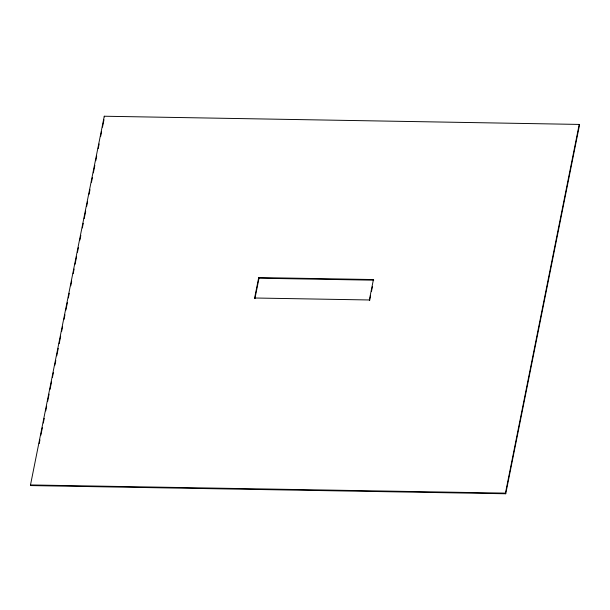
<?xml version="1.0" encoding="UTF-8"?>
<svg xmlns="http://www.w3.org/2000/svg" width="610" height="610" viewBox="0 0 610 610"><rect width="100%" height="100%" fill="white"/><g stroke="black" fill="none" stroke-linecap="round" stroke-linejoin="round"><path stroke-width="0.91" d="M30.5 484.942L104.257 116.235L579.203 124.425L579.5 125.058L505.743 493.764L30.797 485.575L30.5 484.942L505.446 493.132L505.743 493.764M39.2 443.569L39.947 439.833M40.878 435.166L42.372 427.701M43.302 423.035L44.24 418.368M45.735 410.896L46.665 406.229M47.603 401.563L49.09 394.098M50.028 389.432L51.522 381.967M52.452 377.293L53.39 372.626M54.885 365.161L55.815 360.495M56.753 355.828L58.24 348.363M59.178 343.689L60.672 336.224M61.602 331.558L62.54 326.891M64.035 319.426L64.965 314.76M65.903 310.086L67.39 302.621M68.328 297.954L69.258 293.288M70.752 285.823L71.69 281.157M73.185 273.684L74.115 269.018M75.053 264.351L76.54 256.886M77.478 252.22L78.408 247.553M79.902 240.081L80.84 235.414M82.335 227.949L83.265 223.283M84.195 218.616L85.69 211.144M86.628 206.477L87.558 201.811M89.052 194.346L89.99 189.679M91.485 182.215L92.415 177.54M93.345 172.874L94.84 165.409M95.778 160.743L96.708 156.076M98.202 148.611L99.14 143.937M100.635 136.472L101.565 131.806M102.495 127.139L103.99 119.674M259.006 278.206L254.919 298.633L254.622 298L258.709 277.573L373.434 279.548L373.724 280.181L259.006 278.206L258.709 277.573M370.567 295.964L369.637 300.608L369.347 299.975L373.434 279.548M371.498 291.321L372.428 286.685M505.446 493.132L579.203 124.425M254.622 298L369.347 299.975M104.257 116.235L104.554 116.868"/></g></svg>
